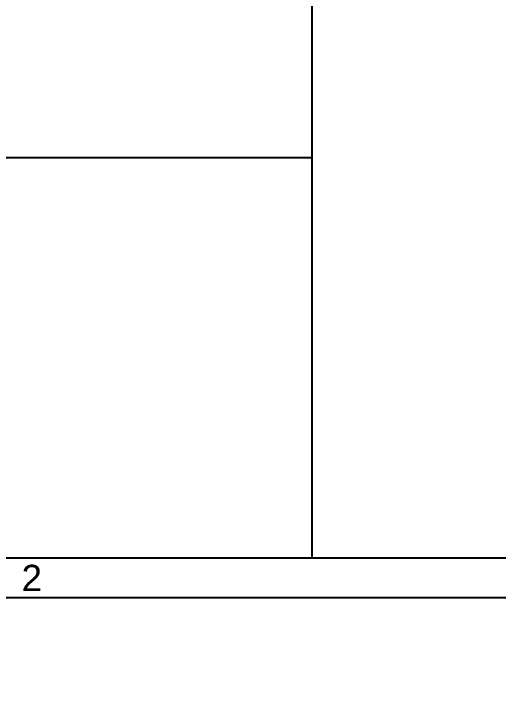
# Model space of a CAD drawing. Header units: millimetres. Extents: x 173893 to 258446, y -176540 to -123824.
# Drawn here: x 193553 to 194427, y -171823 to -170569 of the extents above; entities that cross this region are included whole.
import ezdxf
from ezdxf.enums import TextEntityAlignment as Align

# ---------------------------------------------------------------- set-up
doc = ezdxf.new("R2010")
doc.units = ezdxf.units.MM
doc.header["$LTSCALE"] = 3
for name, color, linetype in [('@.DM. NÉT CHÍNH', 7, 'Continuous'), ('@.TEXT', 7, 'Continuous'), ('@.VISIBLE', 7, 'Continuous')]:
    doc.layers.add(name, color=color, linetype=linetype)
doc.styles.add('Arial', font='arial.ttf')

# ---------------------------------------------------------------- blocks, each defined once
blk = doc.blocks.new('KHUNG BAN VE (Made by Tung)')
at = {"layer": '@.VISIBLE', "color": 8}
for points in [[(0, 0), (297, 0), (297, 210), (0, 210)], [(3, 3), (294, 3), (294, 207), (3, 207)]]:
    blk.add_lwpolyline(points, close=True, dxfattribs=at)
at = {"layer": '@.TEXT', "color": 1, "style": 'Arial'}
blk.add_text('2', height=2, dxfattribs=at).set_placement((112.125, 208.5), align=Align.MIDDLE_CENTER)
for tag, height, p in [('DESIGNER_NAME', 2, (38, 15.5)), ('PROJECT_CODE', 2, (258.5, 15.5)), ('SCALE', 2, (289, 15.5)), ('APPROVED_NAME', 2, (38, 10.5)), ('CUSTOMER_NAME', 2, (258.5, 10.5)), ('PAGE', 2, (289, 10.5)), ('DRAWING_NAME', 4, (173, 8)), ('TOTAL', 2, (289, 5.5))]:
    blk.add_attdef(tag, text='', height=height, dxfattribs=at).set_placement(p, align=Align.MIDDLE_CENTER)

msp = doc.modelspace()

# ---------------------------------------------------------------- linework, layer by layer
at = {"layer": '@.DM. NÉT CHÍNH', "linetype": 'Continuous'}
for p, q in [((194090.8, -167105.38), (194090.8, -171550.66)), ((191139.08, -170827.63), (194090.8, -170827.63))]:
    msp.add_line(p, q, dxfattribs=at)
msp.add_lwpolyline([(191139.08, -167105.38), (196349.34, -167105.38), (196349.34, -171550.66), (191139.08, -171550.66)], close=True, dxfattribs=at)

# ---------------------------------------------------------------- block references
at = {"layer": '@.VISIBLE', "xscale": 23.76, "yscale": 23.76, "zscale": 23.76}
msp.add_blockref('KHUNG BAN VE (Made by Tung)', (190921.35, -176540.26), dxfattribs=at)

doc.saveas('drawing.dxf')
